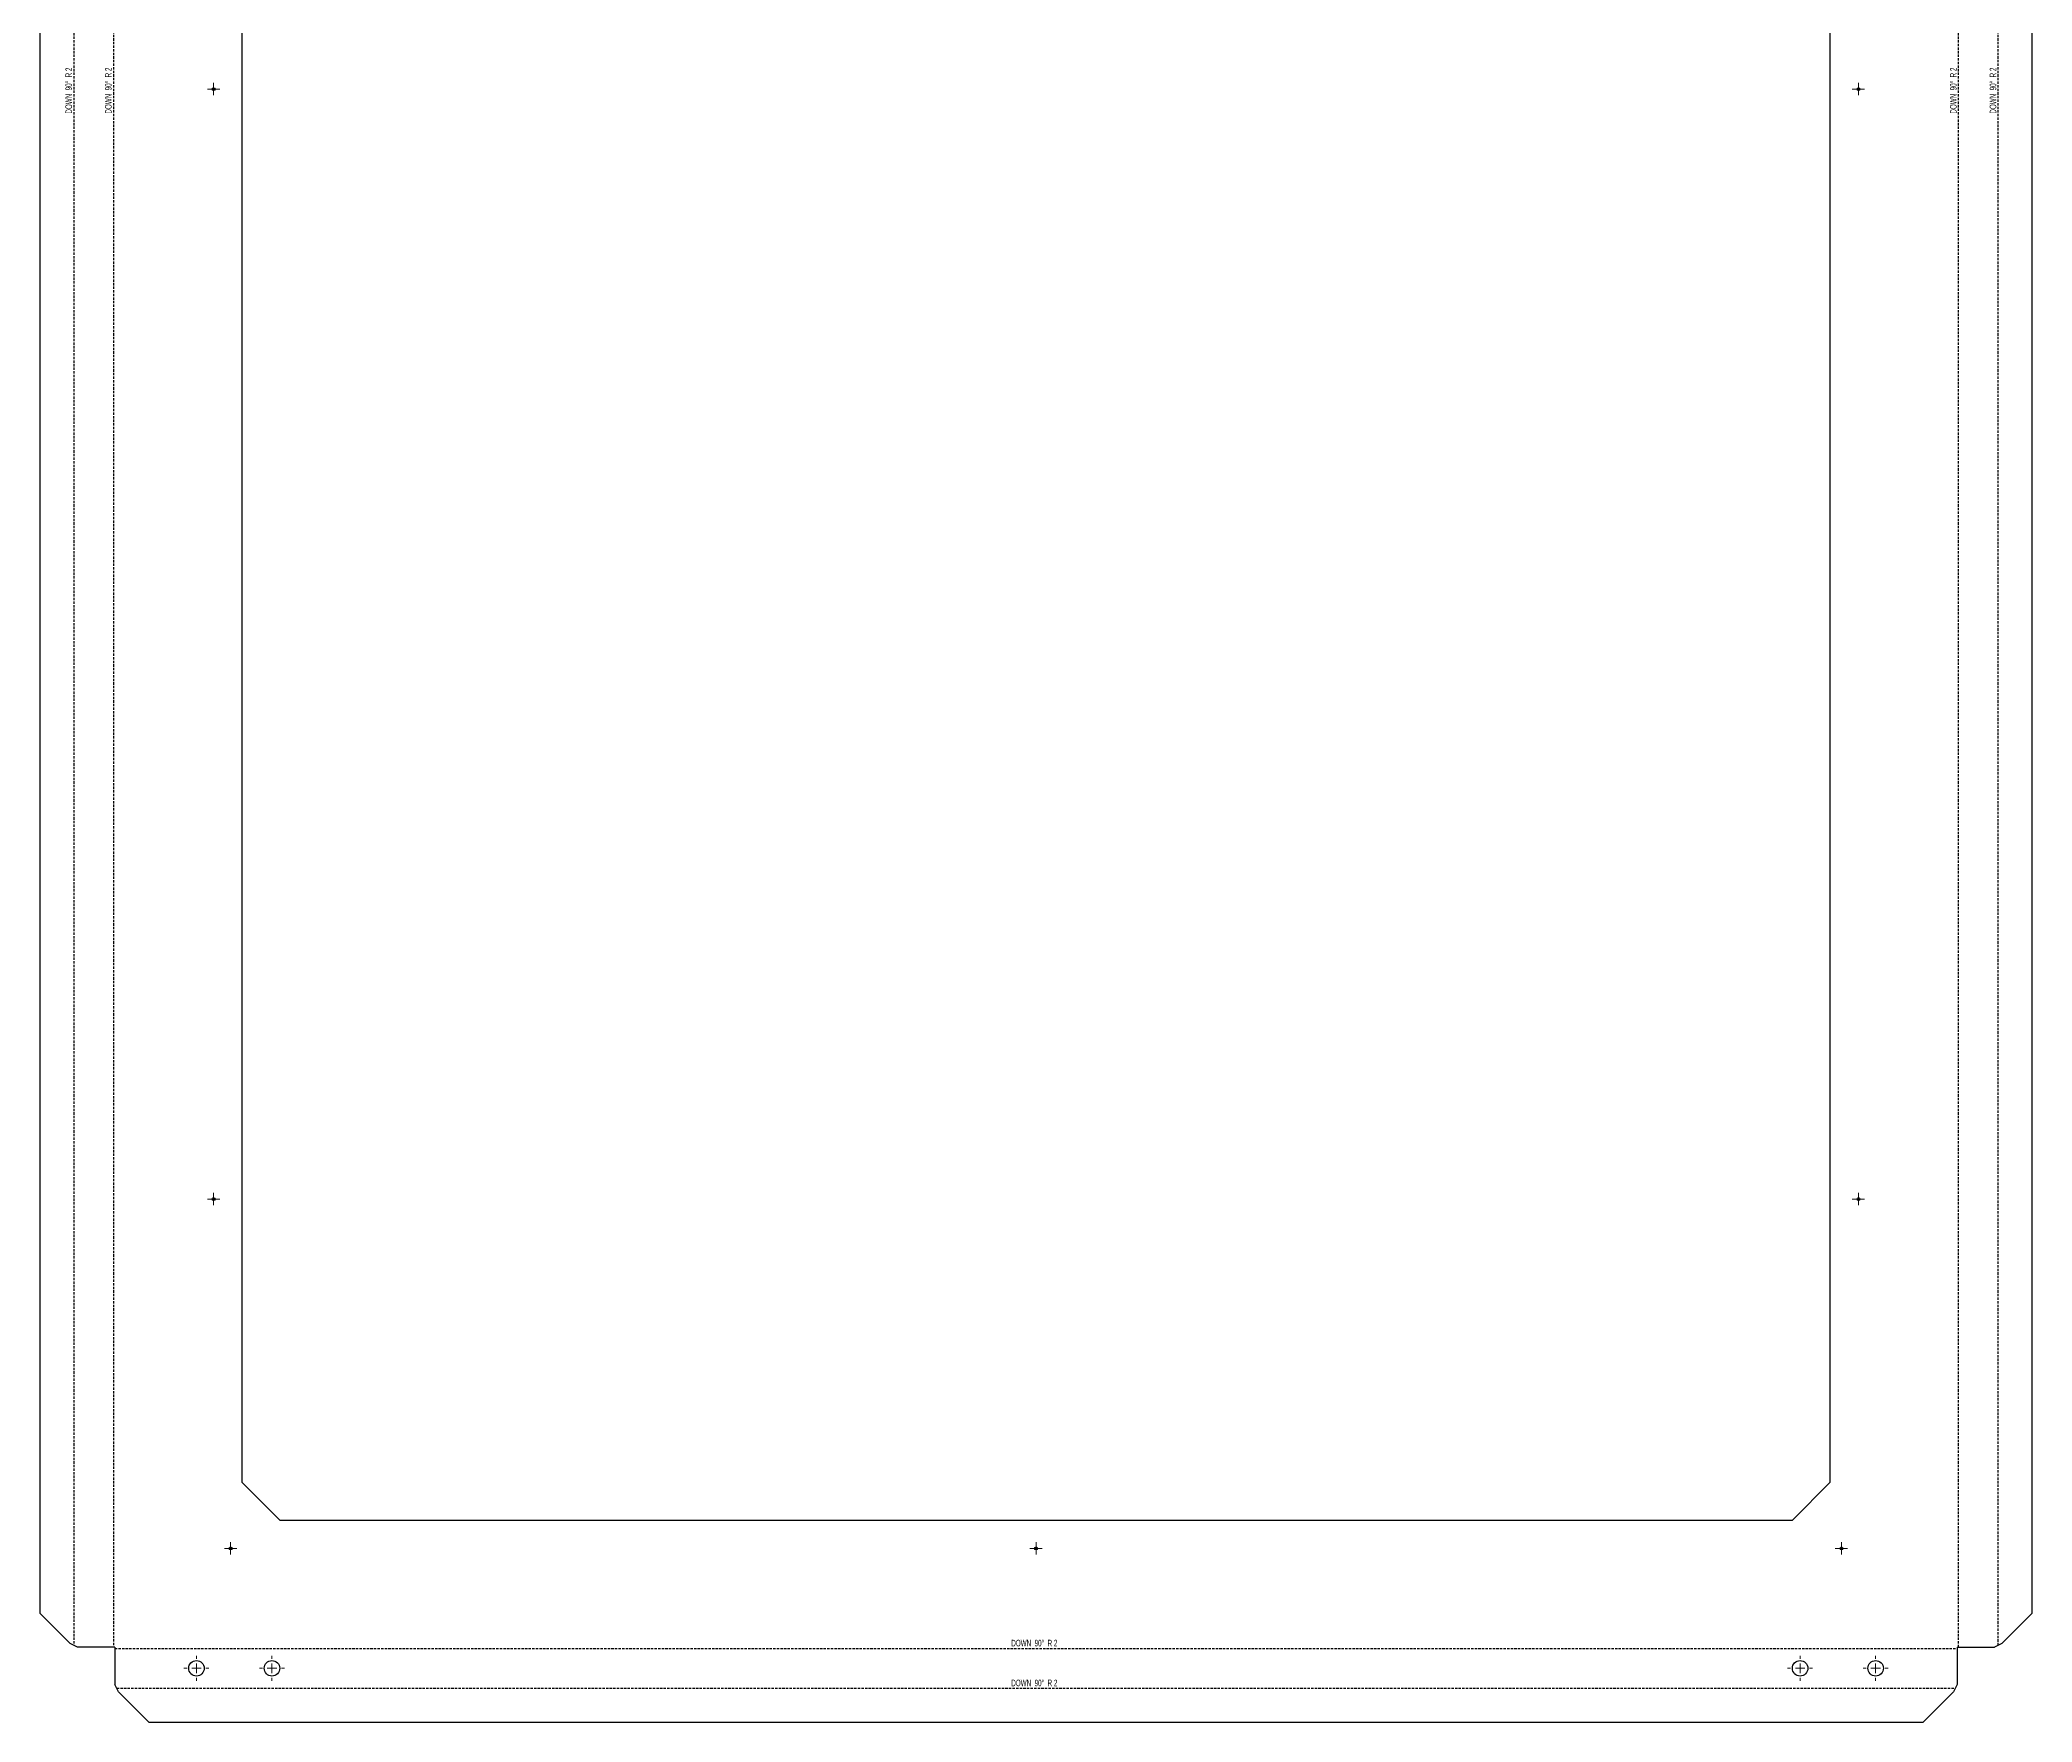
# Model space of a CAD drawing. Header units: millimetres. Extents: x -2498 to -245, y -806 to 1061.
# Drawn here: x -1300 to -245, y -806 to 85 of the extents above; entities that cross this region are included whole.
import ezdxf

# ---------------------------------------------------------------- set-up
doc = ezdxf.new("R2010")
doc.units = ezdxf.units.MM
doc.linetypes.add('HIDDEN', pattern=[1.905, 1.27, -0.635])
doc.styles.add('SLDTEXTSTYLE2', font='TXT', dxfattribs={"width": 0.5675})

# ---------------------------------------------------------------- blocks, each defined once
blk = doc.blocks.new('SW_CENTERMARKSYMBOL_2')
at = {"color": 0, "linetype": 'Continuous', "lineweight": 18}
for p, q in [((-2.5, 0), (-3.25, 0)), ((0, 0), (-2.5, 0)), ((0, 2.5), (0, 3.25)), ((0, 0), (0, 2.5)), ((0, 0), (0, -2.5)), ((0, 0), (2.5, 0)), ((2.5, 0), (3.25, 0)), ((0, -2.5), (0, -3.25))]:
    blk.add_line(p, q, dxfattribs=at)
blk = doc.blocks.new('SW_CENTERMARKSYMBOL_3')
at = {"color": 0, "linetype": 'Continuous', "lineweight": 18}
for p, q in [((-2.5, 0), (-3.25, 0)), ((0, 0), (-2.5, 0)), ((0, 2.5), (0, 3.25)), ((0, 0), (0, 2.5)), ((0, 0), (0, -2.5)), ((0, 0), (2.5, 0)), ((2.5, 0), (3.25, 0)), ((0, -2.5), (0, -3.25))]:
    blk.add_line(p, q, dxfattribs=at)
blk = doc.blocks.new('SW_CENTERMARKSYMBOL_4')
at = {"color": 0, "linetype": 'Continuous', "lineweight": 18}
for p, q in [((-2.5, 0), (-3.25, 0)), ((0, 0), (-2.5, 0)), ((0, 2.5), (0, 3.25)), ((0, 0), (0, 2.5)), ((0, 0), (0, -2.5)), ((0, 0), (2.5, 0)), ((2.5, 0), (3.25, 0)), ((0, -2.5), (0, -3.25))]:
    blk.add_line(p, q, dxfattribs=at)
blk = doc.blocks.new('SW_CENTERMARKSYMBOL_5')
at = {"color": 0, "linetype": 'Continuous', "lineweight": 18}
for p, q in [((-2.5, 0), (-3.25, 0)), ((0, 0), (-2.5, 0)), ((0, 2.5), (0, 3.25)), ((0, 0), (0, 2.5)), ((0, 0), (0, -2.5)), ((0, 0), (2.5, 0)), ((2.5, 0), (3.25, 0)), ((0, -2.5), (0, -3.25))]:
    blk.add_line(p, q, dxfattribs=at)
blk = doc.blocks.new('SW_CENTERMARKSYMBOL_6')
at = {"color": 0, "linetype": 'Continuous', "lineweight": 18}
for p, q in [((-2.5, 0), (-3.25, 0)), ((0, 0), (-2.5, 0)), ((0, 2.5), (0, 3.25)), ((0, 0), (0, 2.5)), ((0, 0), (0, -2.5)), ((0, 0), (2.5, 0)), ((2.5, 0), (3.25, 0)), ((0, -2.5), (0, -3.25))]:
    blk.add_line(p, q, dxfattribs=at)
blk = doc.blocks.new('SW_CENTERMARKSYMBOL_7')
at = {"color": 0, "linetype": 'Continuous', "lineweight": 18}
for p, q in [((-2.5, 0), (-3.25, 0)), ((0, 0), (-2.5, 0)), ((0, 2.5), (0, 3.25)), ((0, 0), (0, 2.5)), ((0, 0), (0, -2.5)), ((0, 0), (2.5, 0)), ((2.5, 0), (3.25, 0)), ((0, -2.5), (0, -3.25))]:
    blk.add_line(p, q, dxfattribs=at)
blk = doc.blocks.new('SW_CENTERMARKSYMBOL_8')
at = {"color": 0, "linetype": 'Continuous', "lineweight": 18}
for p, q in [((-2.5, 0), (-3.25, 0)), ((0, 0), (-2.5, 0)), ((0, 2.5), (0, 3.25)), ((0, 0), (0, 2.5)), ((0, 0), (0, -2.5)), ((0, 0), (2.5, 0)), ((2.5, 0), (3.25, 0)), ((0, -2.5), (0, -3.25))]:
    blk.add_line(p, q, dxfattribs=at)
blk = doc.blocks.new('SW_CENTERMARKSYMBOL_12')
at = {"color": 0, "linetype": 'Continuous', "lineweight": 18}
for p, q in [((-5, 0), (-6.6, 0)), ((0, 0), (-2.5, 0)), ((0, 5), (0, 6.6)), ((0, 0), (0, 2.5)), ((0, 0), (0, -2.5)), ((0, 0), (2.5, 0)), ((5, 0), (6.6, 0)), ((0, -5), (0, -6.6))]:
    blk.add_line(p, q, dxfattribs=at)
blk = doc.blocks.new('SW_CENTERMARKSYMBOL_13')
at = {"color": 0, "linetype": 'Continuous', "lineweight": 18}
for p, q in [((-5, 0), (-6.6, 0)), ((0, 0), (-2.5, 0)), ((0, 5), (0, 6.6)), ((0, 0), (0, 2.5)), ((0, 0), (0, -2.5)), ((0, 0), (2.5, 0)), ((5, 0), (6.6, 0)), ((0, -5), (0, -6.6))]:
    blk.add_line(p, q, dxfattribs=at)
blk = doc.blocks.new('SW_CENTERMARKSYMBOL_14')
at = {"color": 0, "linetype": 'Continuous', "lineweight": 18}
for p, q in [((-5, 0), (-6.6, 0)), ((0, 0), (-2.5, 0)), ((0, 5), (0, 6.6)), ((0, 0), (0, 2.5)), ((0, 0), (0, -2.5)), ((0, 0), (2.5, 0)), ((5, 0), (6.6, 0)), ((0, -5), (0, -6.6))]:
    blk.add_line(p, q, dxfattribs=at)
blk = doc.blocks.new('SW_CENTERMARKSYMBOL_15')
at = {"color": 0, "linetype": 'Continuous', "lineweight": 18}
for p, q in [((-5, 0), (-6.6, 0)), ((0, 0), (-2.5, 0)), ((0, 5), (0, 6.6)), ((0, 0), (0, 2.5)), ((0, 0), (0, -2.5)), ((0, 0), (2.5, 0)), ((5, 0), (6.6, 0)), ((0, -5), (0, -6.6))]:
    blk.add_line(p, q, dxfattribs=at)

msp = doc.modelspace()

# ---------------------------------------------------------------- linework, layer by layer
at = {"color": 7, "linetype": 'HIDDEN'}
for p, q in [((-1281.8, 882.9), (-1281.8, -765.2)), ((-1260.8, 883.9), (-1260.8, -766.2)), ((-283.8, -766.2), (-283.8, 883.9)), ((-262.8, -765.2), (-262.8, 882.9)), ((-1260.1, -766.9), (-284.5, -766.9)), ((-1259.1, -787.9), (-285.5, -787.9))]:
    msp.add_line(p, q, dxfattribs=at)
at = {"color": 7, "linetype": 'Continuous', "lineweight": 25}
for p, q in [((-1299.8, 865.9), (-1299.8, -748.2)), ((-244.8, -748.2), (-244.8, 865.9)), ((-1192.8, 796.6), (-1192.8, -678.9)), ((-351.8, -678.9), (-351.8, 796.6)), ((-1172.8, -698.9), (-1192.8, -678.9)), ((-351.8, -678.9), (-371.8, -698.9)), ((-1172.8, -698.9), (-371.8, -698.9)), ((-1283.8, -764.2), (-1299.8, -748.2)), ((-244.8, -748.2), (-260.8, -764.2)), ((-1279.8, -766.2), (-1283.8, -764.2)), ((-1260.1, -766.2), (-1279.8, -766.2)), ((-1260.1, -766.2), (-1260.1, -785.9)), ((-284.5, -766.2), (-264.8, -766.2)), ((-284.5, -766.2), (-284.5, -785.9)), ((-260.8, -764.2), (-264.8, -766.2)), ((-1258.1, -789.9), (-1260.1, -785.9)), ((-1242.1, -805.9), (-1258.1, -789.9)), ((-286.5, -789.9), (-302.5, -805.9)), ((-284.5, -785.9), (-286.5, -789.9)), ((-1242.1, -805.9), (-302.5, -805.9))]:
    msp.add_line(p, q, dxfattribs=at)
for centre, radius in [((-1207.8, 58.8), 0.75), ((-336.8, 58.8), 0.75), ((-1207.8, -528.9), 0.75), ((-336.8, -528.9), 0.75), ((-1198.8, -713.9), 0.75), ((-772.3, -713.9), 0.75), ((-345.8, -713.9), 0.75), ((-1216.9, -777.4), 4.1), ((-1176.9, -777.4), 4.1), ((-367.7, -777.4), 4.1), ((-327.7, -777.4), 4.1)]:
    msp.add_circle(centre, radius, dxfattribs=at)

# ---------------------------------------------------------------- block references
at = {"color": 7, "linetype": 'Continuous', "lineweight": 18}
for name, p in [('SW_CENTERMARKSYMBOL_2', (-1207.8, 58.8)), ('SW_CENTERMARKSYMBOL_8', (-336.8, 58.8)), ('SW_CENTERMARKSYMBOL_3', (-1207.8, -528.9)), ('SW_CENTERMARKSYMBOL_7', (-336.8, -528.9)), ('SW_CENTERMARKSYMBOL_4', (-1198.8, -713.9)), ('SW_CENTERMARKSYMBOL_5', (-772.3, -713.9)), ('SW_CENTERMARKSYMBOL_6', (-345.8, -713.9)), ('SW_CENTERMARKSYMBOL_15', (-1216.9, -777.4)), ('SW_CENTERMARKSYMBOL_14', (-1176.9, -777.4)), ('SW_CENTERMARKSYMBOL_12', (-367.7, -777.4)), ('SW_CENTERMARKSYMBOL_13', (-327.7, -777.4))]:
    msp.add_blockref(name, p, dxfattribs=at)

# ---------------------------------------------------------------- texts
at = {"color": 7, "linetype": 'Continuous', "lineweight": 0, "char_height": 3.5, "attachment_point": 2, "rotation": 90, "style": 'SLDTEXTSTYLE2'}
for insert in [(-1286.3, 58), (-1265.3, 58), (-288.3, 58), (-267.3, 58)]:
    msp.add_mtext('DOWN  90°  R 2', dxfattribs=dict(at, insert=insert))
at = {"color": 7, "linetype": 'Continuous', "lineweight": 0, "char_height": 3.5, "attachment_point": 2, "style": 'SLDTEXTSTYLE2'}
for insert in [(-773.2, -762.3), (-773.2, -783.4)]:
    msp.add_mtext('DOWN  90°  R 2', dxfattribs=dict(at, insert=insert))

doc.saveas('drawing.dxf')
